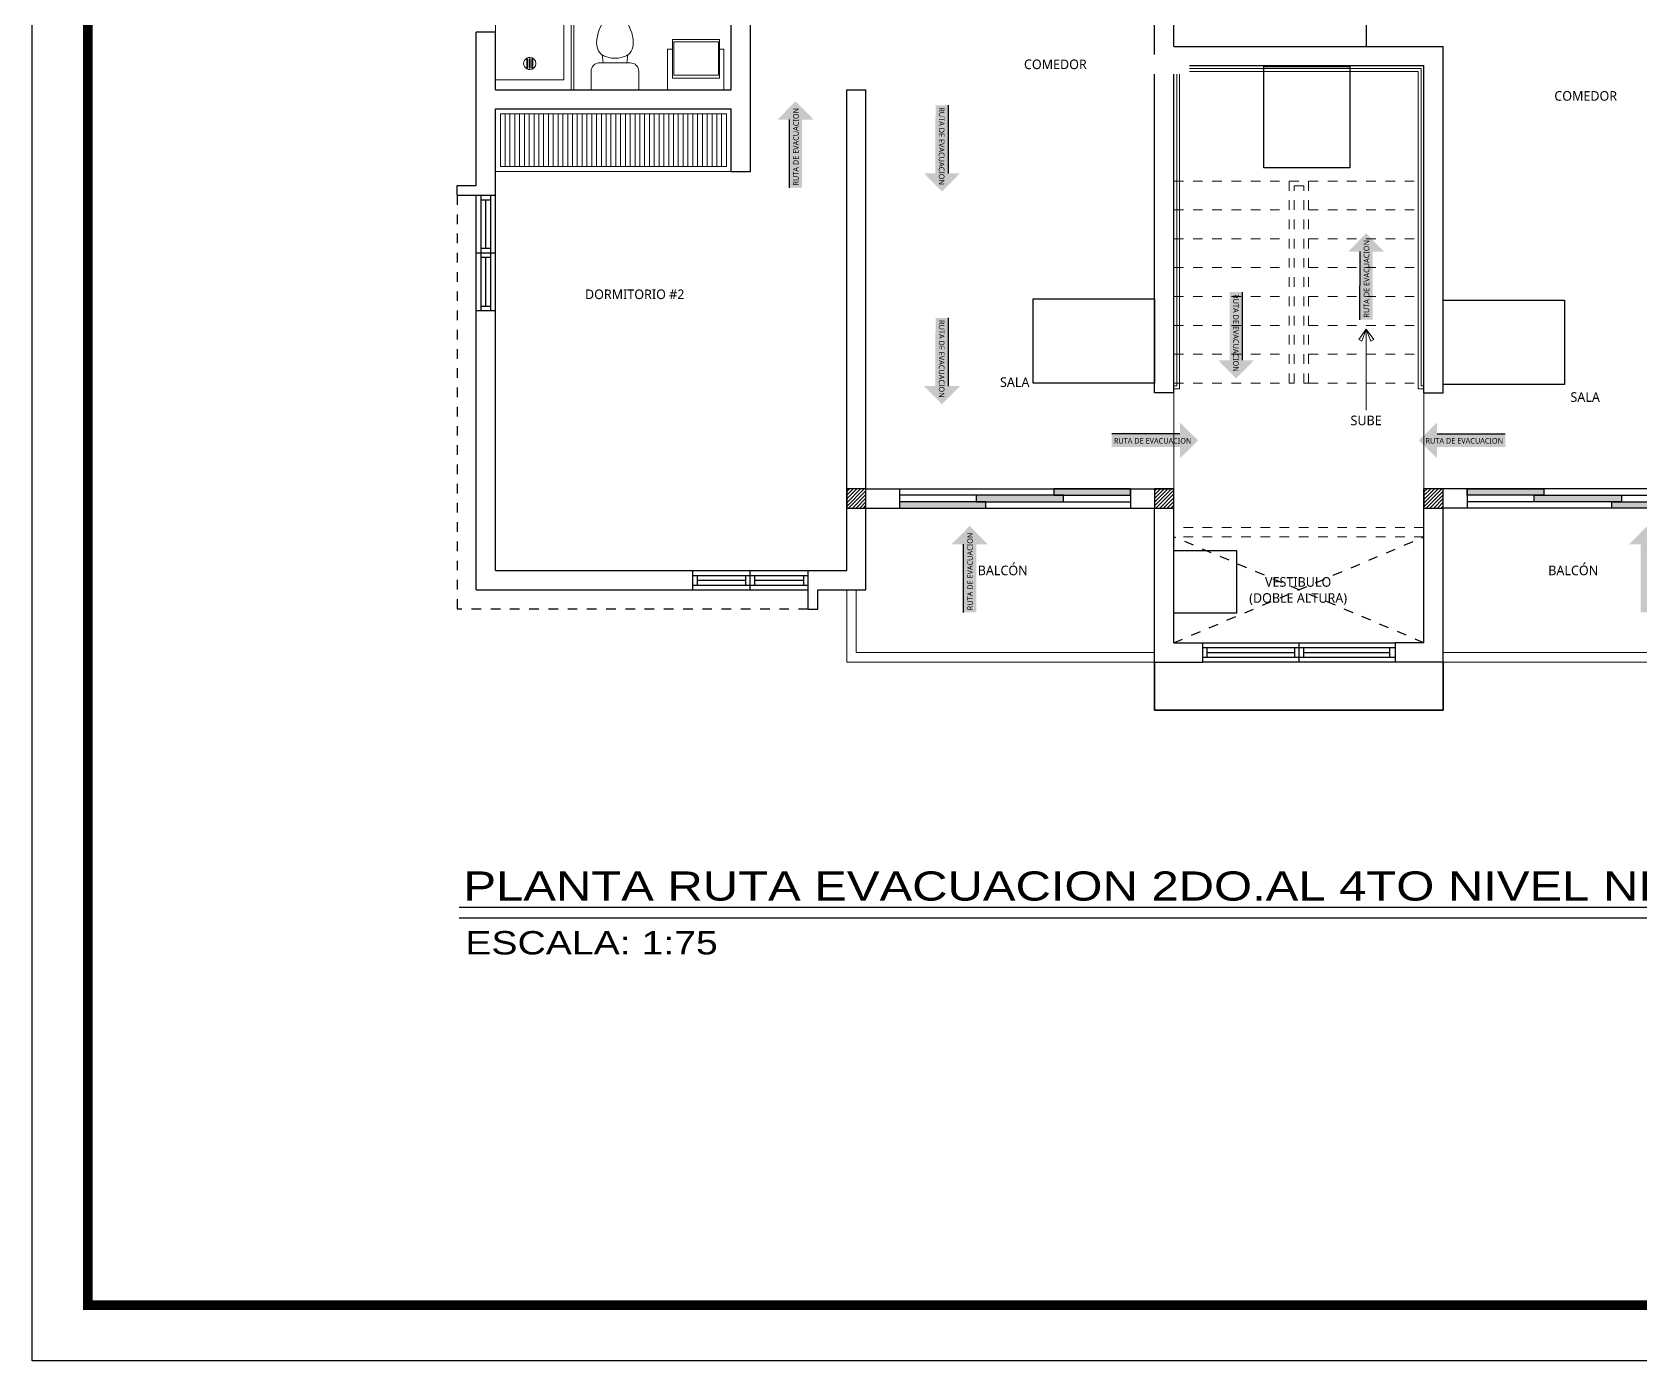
# Model space of a CAD drawing. Header units: feet. Extents: x 1019 to 2236, y -546 to 122.
# Drawn here: x 1054.27 to 1070.98, y -481.55 to -467.74 of the extents above; entities that cross this region are included whole.
import ezdxf

# ---------------------------------------------------------------- set-up
doc = ezdxf.new("R2010")
doc.units = ezdxf.units.FT
doc.header["$LTSCALE"] = 0.05
doc.header["$MEASUREMENT"] = 0
doc.linetypes.add('DASHED2', pattern=[0.375, 0.25, -0.125])
doc.linetypes.add('HIDDEN', pattern=[9.524999999999999, 6.35, -3.175])
for name, color, linetype, lineweight in [('A-GENM', 8, 'Continuous', 9), ('A-WALL', 7, 'Continuous', 25), ('closet', 8, 'Continuous', 5), ('COCINA', 8, 'Continuous', 25), ('escalera', 8, 'DASHED2', 0), ('FURN', 8, 'Continuous', 9), ('I-FURN', 8, 'Continuous', 0), ('MB', 8, 'Continuous', 20), ('P-SANR-FIXT', 8, 'Continuous', 9)]:
    doc.layers.add(name, color=color, linetype=linetype, lineweight=lineweight)
for name, color, linetype in [('columna', 9, 'Continuous'), ('MARCO', 1, 'Continuous'), ('PERT-VENT', 8, 'Continuous'), ('PISO', 8, 'Continuous'), ('SIMBOLOGIA', 6, 'Continuous'), ('Simbolos de evacuacion', 7, 'Continuous'), ('textos', 7, 'Continuous'), ('TEXXT', 2, 'Continuous'), ('TXT', 2, 'Continuous'), ('VUELO', 8, 'HIDDEN')]:
    doc.layers.add(name, color=color, linetype=linetype)
doc.styles.add('ads', font='trebuc.ttf', dxfattribs={"height": 0.14})
doc.styles.add('DAMIAN', font='arial.ttf', dxfattribs={"height": 0.12})
picture_1 = doc.add_image_def('image3.jpg', size_in_pixel=(500, 500))
picture_2 = doc.add_image_def('image2.jpg', size_in_pixel=(240, 283))
picture_3 = doc.add_image_def('image4.jpg', size_in_pixel=(269, 187))

# ---------------------------------------------------------------- blocks, each defined once
blk = doc.blocks.new('bath_sink_6127 - bath_sink_6127-V2-Nivel 1')
at = {"layer": 'I-FURN'}
for p, q in [((0.2932721242284484, 0.2973634196449613), (-0.1268150819034933, 0.2973634196449627)), ((-0.1268150819034933, 0.2973634196449627), (-0.1268150819034946, -0.289999999999918)), ((0.3948721242284947, 0.244197098343593), (-0.00517787577150471, 0.2441970983435943)), ((-0.005177875771504733, 0.2441970983435943), (-0.005177875771505523, -0.2447529016564045)), ((0.02540000000001694, -0.233573350081481), (0.02540000000001694, 0.2330175467686728)), ((0.02540000000001694, 0.2330175467686723), (0.3694721242284942, 0.2330175467686723)), ((0.2932721242284481, 0.2441970983435944), (0.2932721242284484, 0.2973634196449613)), ((0.3694721242284941, 0.2330175467686775), (0.3694721242284941, -0.2335733500814858)), ((0.3948721242284938, -0.2447529016564058), (0.3948721242284947, 0.244197098343593)), ((0.2932721242284472, -0.2899999999999167), (-0.1268150819034946, -0.2899999999999154)), ((-0.005177875771505523, -0.2447529016564045), (0.3948721242284938, -0.2447529016564058)), ((0.3694721242284942, -0.2335733500814807), (0.02540000000001696, -0.2335733500814807)), ((0.2932721242284472, -0.2899999999999167), (0.2932721242284473, -0.2447529016564057))]:
    blk.add_line(p, q, dxfattribs=at)
blk = doc.blocks.new('Toilet_-_Tank_-_3D_4840 - 17_ High_ Seat Not Visible-536545-Nivel 1')
at = {"layer": 'P-SANR-FIXT'}
for p, q in [((0.2476258363328864, 0.4889258363328838), (-0.2476258363328857, 0.4889258363328838)), ((-0.2476258363328857, 0.4889258363328838), (-0.2476258363328857, 0.2984499999999989)), ((0.2476258363328864, 0.2984499999999979), (0.2476258363328864, 0.4889258363328838)), ((-0.1587499999999996, 0.2095741636671119), (-0.1228227001383719, 0.2095741636671119)), ((-0.1228227001383719, 0.209574163667112), (-0.1323182423362183, 0.1269999999999984)), ((-0.1228227001383719, 0.209574163667112), (0.1228227001383716, 0.2095741636671112)), ((0.1323182423362183, 0.1269999999999985), (0.1228227001383717, 0.209574163667112)), ((0.1228227001383716, 0.2095741636671119), (0.1587500000000004, 0.2095741636671119))]:
    blk.add_line(p, q, dxfattribs=at)
for centre, radius, start, end in [((-0.1587499999999996, 0.2984499999999989), 0.08887583633288604, 179.9999999999996, 269.9999999999993), ((0.1587500000000005, 0.2984499999999978), 0.08887583633288583, 269.9999999999992, 359.9999999999994), ((-0.02331864923591017, 0.007910525712840958), 0.1673683974361928, 151.0596079578276, 182.709045809198), ((-0.08273453245117764, 0.04076452774261166), 0.09947412206910106, 119.8980596429818, 151.0596079578277), ((0.0004739876760373714, -0.1039508645836898), 0.2664058524199138, 90.10194035701348, 119.8980596429869), ((-0.0004739876760373714, -0.1039508645836898), 0.2664058524199137, 60.10194035701269, 89.89805964298655), ((0.0827345324511767, 0.04076452774261085), 0.09947412206910214, 28.9403920421724, 60.10194035701792), ((0.02331864923591057, 0.007910525712841026), 0.1673683974361924, 357.2909541908008, 28.9403920421724), ((0.2504921340931855, 0.02086643994664056), 0.4414855271105832, 182.7090458091983, 218.5058436468638), ((-0.2504921340931864, 0.0208664399466408), 0.4414855271105845, 321.4941563531354, 357.2909541908008), ((0.01132314851053924, -0.1694169915572533), 0.1358557053170789, 218.5058436468638, 265.2190295547949), ((-0.01132314851053903, -0.1694169915572534), 0.1358557053170788, 274.780970445204, 321.494156353135)]:
    blk.add_arc(centre, radius, start, end, dxfattribs=at)
blk = doc.blocks.new('A$C3D6C2CD6')
at = {"layer": 'P-SANR-FIXT'}
for p, q in [((-3.179984275902825e-07, 1.599999850618332), (0.7873996820015918, 1.599999850618275)), ((-3.179986265422485e-07, 0.1015998506180154), (-3.179983991685731e-07, 1.599999850618019)), ((0.7111996820015634, 1.599999850618076), (0.7111996820015634, 0.1015998506178164)), ((0.7873996820015918, -1.493819468123547e-07), (0.7873996820015918, 1.599999850618019)), ((0.8127996820016961, 1.599999850618076), (0.8127996820016392, -1.49382032077483e-07)), ((0.3238664269534297, 0.2274357925590493), (0.3238664269534297, 0.3166165075347465)), ((0.3327406119011584, 0.3166165075347749), (0.3327406119012153, 0.2274357925591346)), ((0.3511625895275756, 0.2274357925591062), (0.3511625895275188, 0.3166165075348317)), ((0.3600367744753612, 0.3166165075346612), (0.3600367744753044, 0.2274357925590209)), ((0.3784587521018352, 0.2274357925592483), (0.3784587521017784, 0.3166165075347465)), ((0.3873329370497913, 0.3166165075347465), (0.3873329370496776, 0.227435792559163)), ((0.7111996820015634, 0.1015998506178164), (-3.179986265422485e-07, 0.1015998506180154)), ((-3.179986265422485e-07, -1.493816910169699e-07), (0.787399682001535, -1.493817194386793e-07)), ((0.1237996820014473, -1.493822594511585e-07), (0.787399682001535, -1.49382231029449e-07)), ((0.8127996820016961, -1.493821457643207e-07), (0.787399682001535, -1.49382231029449e-07)), ((0.8127996820016392, -1.493818047038076e-07), (0.787399682001535, -1.493817194386793e-07))]:
    blk.add_line(p, q, dxfattribs=at)
for centre, radius, start, end in [((0.3555996820015253, 0.2720261500469974), 0.06350000000000014, 89.99999999999675, 269.9999999999968), ((0.3555996820015253, 0.2720261500469974), 0.06349999999999992, 89.99999999999675, 269.9999999999968), ((0.3555996820015253, 0.2720261500469974), 0.06350000000000013, 269.9999999999968, 89.99999999999675), ((0.3555996820015253, 0.2720261500469974), 0.06349999999999995, 269.9999999999968, 89.99999999999675), ((0.3283035194272657, 0.3166165075346612), 0.00443709247390396, 359.9999999999935, 179.9999999999919), ((0.3283035194272657, 0.227435792559163), 0.004437092473903958, 179.9999999999919, 359.9999999999935), ((0.3555996820016389, 0.316616507534718), 0.00443709247390396, 359.9999999999935, 179.9999999999919), ((0.3555996820014684, 0.227435792559163), 0.004437092473903963, 179.9999999999919, 359.9999999999935), ((0.3828958445757848, 0.3166165075347749), 0.004437092473903962, 359.9999999999935, 179.9999999999919), ((0.3828958445757848, 0.2274357925592199), 0.004437092473903967, 179.9999999999919, 359.9999999999935)]:
    blk.add_arc(centre, radius, start, end, dxfattribs=at)
blk = doc.blocks.new('A$C6DF15AF1')
for points in [[(1.602687803210188, 0.1333333402945414), (2.399999964192546, 0.1333333402942856), (2.399999964192546, 0.2000000069610053), (1.602687803210301, 0.2000000069611474)], [(-3.580731799956993e-08, 6.960846121728537e-09), (0.8955299393409177, 6.961215603951132e-09), (0.8955299393408609, 0.06666667362782164), (-3.580731799956993e-08, 0.06666667362756584)], [(0.7955299393407813, 0.06666667362787848), (1.702687803210267, 0.0666666736277648), (1.702687803210324, 0.1333333402944561), (0.7955299393407813, 0.1333333402944845)]]:
    blk.add_hatch(color=256).paths.add_polyline_path(points)
at = {"layer": 'PERT-VENT', "extrusion": (-6.288880677460709e-16, -1.940366471243193e-15, -1)}
for points in [[(-1.602687803210188, 0.1333333402945414), (-2.399999964192546, 0.1333333402942856), (-2.399999964192546, 0.2000000069610053), (-1.602687803210301, 0.2000000069611474)], [(3.580731799956993e-08, 6.960846121728537e-09), (-0.8955299393409177, 6.961215603951132e-09), (-0.8955299393408609, 0.06666667362782164), (3.580731799956993e-08, 0.06666667362756584)], [(-0.7955299393407813, 0.06666667362787848), (-1.702687803210267, 0.0666666736277648), (-1.702687803210324, 0.1333333402944561), (-0.7955299393407813, 0.1333333402944845)]]:
    blk.add_lwpolyline(points, close=True, dxfattribs=at)
at = {"layer": 'PISO'}
for p, q in [((-3.580743168640765e-08, 0.2000000069620285), (2.399999964192546, 0.2000000069610053)), ((-3.580737484298879e-08, 6.960846121728537e-09), (2.399999964192659, 6.962011411815183e-09))]:
    blk.add_line(p, q, dxfattribs=at)
at = {"layer": 'PISO', "extrusion": (-6.288880677460709e-16, -1.940366471243193e-15, -1)}
for p, q in [((0.7955299393407813, 0.1333333402944845), (-3.580731799956993e-08, 0.1333333402942856)), ((1.702687803210267, 0.0666666736277648), (2.399999964192602, 0.0666666736277648))]:
    blk.add_line(p, q, dxfattribs=at)
blk = doc.blocks.new('A$C074D4DC8')
at = {"layer": 'FURN'}
blk.add_line((0.04179159278999123, 0.3423982901362592), (0.04179159278999123, -0.1979072966273634), dxfattribs=at)
for points in [[(0.04179159278999123, 0.3423982901362592), (-0.008358318557998243, 0.2735358332681586), (0.01171339351278675, 0.2615090605877981), (0.04179159278999123, 0.3423982901362592)], [(0.04179159278999123, 0.3423982901362592), (0.09194150413798069, 0.2735358332681586), (0.0718697920671957, 0.2615090605877981), (0.04179159278999123, 0.3423982901362592)]]:
    blk.add_lwpolyline(points, dxfattribs=at)
blk = doc.blocks.new('A$C78C8556F')
at = {"layer": 'PERT-VENT', "extrusion": (-2.366591124771848e-12, 8.947716500358402e-16, -1)}
for p, q in [((3.738375369266578e-07, 0.2000000000506361), (2.000000373837537, 0.200000000050693)), ((1.000000373837537, 0.200000000049954), (1.000000373837594, 4.982325663149823e-11)), ((3.738375653483672e-07, 0.1500000000506816), (2.000000373837366, 0.1500000000507669)), ((3.738375369266578e-07, 0.05000000005063043), (2.00000037383748, 0.05000000005065885)), ((2.000000373837395, 5.067590791441035e-11), (3.738374800832389e-07, 5.073275133327115e-11)), ((0.04666704050416115, 0.1000000000506134), (0.9533337071708559, 0.1000000000497607)), ((0.9533337071710264, 0.1500000000497437), (0.9533337071709127, 0.05000000004957883)), ((1.046667040504133, 0.1500000000496868), (1.04666704050419, 0.05000000004989147)), ((1.046667040504275, 0.1000000000495618), (1.946169447620974, 0.1000000000506134)), ((1.946169447620946, 0.05000000005063043), (1.946169447620974, 0.1500000000507384))]:
    blk.add_line(p, q, dxfattribs=at)
at = {"layer": 'PERT-VENT'}
blk.add_line((0.04666704050416115, 0.0500000000507157), (0.04666704050421799, 0.1500000000505111), dxfattribs=at)
blk = doc.blocks.new('A$C72735B25')
at = {"layer": 'PERT-VENT', "extrusion": (-1.278784469221317e-17, -1.317132383339921e-15, -1)}
for p, q in [((5.542845258332818e-07, -1.311699406869593e-07), (5.542842984596064e-07, 1.203204261639257)), ((0.05000055428459405, -1.311699406869593e-07), (0.0500005542845372, 1.203204261639257)), ((0.1500005542847305, -1.311699406869593e-07), (0.1500005542845599, 1.203204261639257)), ((0.2000005542845713, -1.311699406869593e-07), (0.2000005542844008, 1.203204261639257)), ((0.1000005542845486, 0.6482687319012257), (0.1000005542844917, 1.149373335422865)), ((0.2000005542845145, 0.6016020652346015), (5.542846963635384e-07, 0.6016020652346015)), ((0.1500005542846168, 0.6482687319013394), (0.05000055428465089, 0.6482687319012257)), ((0.1500005542846736, 0.5549353985679772), (0.05000055428465089, 0.5549353985680909)), ((0.1000005542846054, 0.04987092830617712), (0.1000005542845486, 0.5549353985680909)), ((0.05000055428436667, 0.04987092830629081), (0.1500005542848442, 0.04987092830617712))]:
    blk.add_line(p, q, dxfattribs=at)
at = {"layer": 'PERT-VENT', "extrusion": (-1.278784469221317e-17, 1.317132383339921e-15, -1)}
blk.add_line((0.05000055428436667, 1.153333202162912), (0.1500005542848442, 1.153333202163026), dxfattribs=at)
blk = doc.blocks.new('A$C012446DC')
at = {"layer": 'PISO'}
h = blk.add_hatch(dxfattribs=at)
h.set_pattern_fill('ANSI31', color=256, scale=0.008571428573519295, angle=180)
h.set_pattern_definition([(225, (206536.0643219097, 1154820.960067714), (0.01924340597841342, -0.01924340597841342), [])])
h.paths.add_polyline_path([(6.844697054475546e-06, 8.124141004373087e-07), (0.2000068446968726, 8.124141004373087e-07), (0.2000068446968726, 0.2000008124142596), (6.844697054475546e-06, 0.2000008124142596)])
at = {"layer": 'columna'}
blk.add_lwpolyline([(0.2000068446968726, 0.2000008124143733), (6.844697054475546e-06, 0.2000008124143733), (6.844697054475546e-06, 8.124143278109841e-07), (0.2000068446968726, 8.124143278109841e-07)], close=True, dxfattribs=at)
blk = doc.blocks.new('A$C387E0859')
for p in [(-7.919898450836627e-06, 8.699999400665433), (3.199992080101481, 8.699999400665433), (-7.919898450836627e-06, -5.993346121613286e-07), (3.199992080101481, -5.993344984744908e-07), (5.999992080101435, -5.993351805955172e-07), (9.19999208010131, -5.993346121613286e-07)]:
    blk.add_blockref('A$C012446DC', p)

msp = doc.modelspace()

# ---------------------------------------------------------------- hatches: boundary and pattern name
at = {"layer": 'closet'}
h = msp.add_hatch(dxfattribs=at)
h.set_pattern_fill('ANSI31', color=256, scale=0.4, angle=45, style=0)
h.set_pattern_definition([(90, (1059.138281257906, -469.1383547860754), (-0.05, 6.938893903907228e-18), [])])
h.paths.add_polyline_path([(1059.138281257906, -469.1383547860754), (1061.488281257906, -469.1383547860754), (1061.488281257906, -468.5883547860756), (1059.138281257906, -468.5883547860756)])
at = {"layer": 'Simbolos de evacuacion'}
h = msp.add_hatch(color=94, dxfattribs=at)
h.paths.add_polyline_path([(1062.274331086794, -468.6484203446847), (1062.393295219811, -468.6484305824812), (1062.206847446051, -468.4583213700088), (1062.020366954277, -468.6483984890794), (1062.139331087294, -468.648408726876), (1062.139270097472, -469.3571160282478), (1062.274270096972, -469.3571276460564)])
h.paths.add_polyline_path([(1062.166459763113, -469.3496440750396), (1062.16652948103, -468.5395154978157), (1062.254973004494, -468.5395231090744), (1062.254903286577, -469.3496516862985)], flags=24)
h = msp.add_hatch(color=94, dxfattribs=at)
h.paths.add_polyline_path([(1063.661315825533, -469.2079824151966), (1063.542351692516, -469.2079721774001), (1063.728799466276, -469.3980813898725), (1063.915279958051, -469.2080042708019), (1063.796315825033, -469.2079940330053), (1063.796376814854, -468.4992867316334), (1063.661376815354, -468.4992751138249)])
h.paths.add_polyline_path([(1063.769187149214, -468.5067586848417), (1063.769117431297, -469.3168872620656), (1063.680673907833, -469.3168796508069), (1063.68074362575, -468.5067510735828)], flags=24)
h = msp.add_hatch(color=94, dxfattribs=at)
h.paths.add_polyline_path([(1068.205179134765, -470.0217325808515), (1068.324143267782, -470.0217428186481), (1068.137695494022, -469.8316336061757), (1067.951215002248, -470.0217107252462), (1068.070179135265, -470.0217209630428), (1068.070118145444, -470.7304282644147), (1068.205118144944, -470.7304398822233)])
h.paths.add_polyline_path([(1068.097307811084, -470.7229563112065), (1068.097377529001, -469.9128277339825), (1068.185821052466, -469.9128353452413), (1068.185751334548, -470.7229639224653)], flags=24)
h = msp.add_hatch(color=94, dxfattribs=at)
h.paths.add_polyline_path([(1066.718780669658, -471.1504518265538), (1066.599816536641, -471.1504415887572), (1066.786264310401, -471.3405508012296), (1066.972744802175, -471.150473682159), (1066.853780669158, -471.1504634443625), (1066.853841658979, -470.4417561429906), (1066.718841659479, -470.441744525182)])
h.paths.add_polyline_path([(1066.826651993339, -470.4492280961988), (1066.826582275422, -471.2593566734228), (1066.738138751958, -471.259349062164), (1066.738208469875, -470.4492204849399)], flags=24)
h = msp.add_hatch(color=94, dxfattribs=at)
h.paths.add_polyline_path([(1063.661315825533, -471.4195596507262), (1063.542351692516, -471.4195494129297), (1063.728799466276, -471.6096586254021), (1063.915279958051, -471.4195815063315), (1063.796315825033, -471.4195712685349), (1063.796376814854, -470.710863967163), (1063.661376815354, -470.7108523493545)])
h.paths.add_polyline_path([(1063.769187149214, -470.7183359203713), (1063.769117431297, -471.5284644975952), (1063.680673907833, -471.5284568863365), (1063.68074362575, -470.7183283091124)], flags=24)
h = msp.add_hatch(color=94, dxfattribs=at)
h.paths.add_polyline_path([(1066.201589011929, -472.0521427002742), (1066.201578774132, -472.1711068332912), (1066.391687986605, -471.9846590595316), (1066.201610867534, -471.7981785677568), (1066.201600629737, -471.9171427007741), (1065.492893328365, -471.917081710953), (1065.492881710557, -472.052081710453)])
h.paths.add_polyline_path([(1065.500365281574, -471.9442713765933), (1066.310493858798, -471.9443410945105), (1066.310486247539, -472.0327846179746), (1065.500357670315, -472.0327149000573)], flags=24)
h = msp.add_hatch(color=94, dxfattribs=at)
h.paths.add_polyline_path([(1068.874974999232, -472.0521427002742), (1068.874985237028, -472.1711068332912), (1068.684876024556, -471.9846590595316), (1068.874953143626, -471.7981785677568), (1068.874963381423, -471.9171427007741), (1069.583670682795, -471.917081710953), (1069.583682300604, -472.052081710453)])
h.paths.add_polyline_path([(1069.576198729587, -471.9442713765933), (1068.766070152363, -471.9443410945105), (1068.766077763622, -472.0327846179746), (1069.576206340846, -472.0327149000573)], flags=24)
h = msp.add_hatch(color=94, dxfattribs=at)
h.paths.add_polyline_path([(1064.084244594434, -473.0633564693169), (1064.203208727452, -473.0633667071135), (1064.016760953692, -472.8732574946411), (1063.830280461917, -473.0633346137117), (1063.949244594934, -473.0633448515082), (1063.949183605113, -473.7720521528801), (1064.084183604613, -473.7720637706887)])
h.paths.add_polyline_path([(1063.976373270754, -473.7645801996719), (1063.976442988671, -472.9544516224479), (1064.064886512135, -472.9544592337067), (1064.064816794218, -473.7645878109308)], flags=24)
h = msp.add_hatch(color=94, dxfattribs=at)
h.paths.add_polyline_path([(1070.992319416726, -473.0633564693169), (1070.873355283709, -473.0633667071135), (1071.059803057469, -472.8732574946411), (1071.246283549243, -473.0633346137117), (1071.127319416226, -473.0633448515082), (1071.127380406047, -473.7720521528801), (1070.992380406547, -473.7720637706887)])
h.paths.add_polyline_path([(1071.100190740407, -473.7645801996719), (1071.10012102249, -472.9544516224479), (1071.011677499026, -472.9544592337067), (1071.011747216943, -473.7645878109308)], flags=24)

# ---------------------------------------------------------------- linework, layer by layer
at = {"layer": 'A-GENM'}
for p, q in [((1068.938281257906, -467.8883547860758), (1068.938281257906, -467.8883547860758)), ((1062.738281257906, -474.2883547860756), (1062.738281257906, -473.5383547860756)), ((1062.838281257906, -474.1883547860756), (1062.838281257906, -473.5383547860756)), ((1065.938281257906, -474.1883547860756), (1062.838281257906, -474.1883547860756)), ((1068.938281257906, -474.1883547860755), (1072.038281257906, -474.1883547860756)), ((1065.938281257906, -474.2883547860756), (1062.738281257906, -474.2883547860756)), ((1068.938281257906, -474.2883547860755), (1072.138281257906, -474.2883547860756))]:
    msp.add_line(p, q, dxfattribs=at)
at = {"layer": 'A-WALL'}
for p, q in [((1066.138281257906, -467.8883547860758), (1066.138281257906, -462.3883547860755)), ((1065.938281257906, -471.4883547860757), (1065.938281257906, -463.9883547860755)), ((1061.538281257906, -468.3383547860756), (1061.538281257906, -467.5383547860756)), ((1061.738281257906, -469.1883547860755), (1061.738281257906, -467.5383547860756)), ((1058.888281257906, -469.3348068507667), (1058.888281257906, -467.7399569824803)), ((1059.088281257906, -468.3383547860756), (1059.088281257906, -467.7399569824803)), ((1066.138281257906, -467.8883547860758), (1068.938281257906, -467.8883547860758)), ((1068.938281257906, -471.4883547860757), (1068.938281257906, -467.8883547860758)), ((1066.138281257906, -471.4883547860757), (1066.138281257906, -468.0883547860757)), ((1066.138281257906, -471.4883547860757), (1066.138281257906, -468.0883547860757)), ((1066.138281257906, -468.0883547860757), (1068.738281257906, -468.0883547860757)), ((1068.738281257906, -471.4883547860757), (1068.738281257906, -468.0883547860757)), ((1059.088281257906, -468.3383547860756), (1061.538281257906, -468.3383547860756)), ((1062.738281257906, -473.3383547860756), (1062.738281257906, -468.3383547860756)), ((1062.738281257906, -468.3383547860756), (1062.938281257906, -468.3383547860756)), ((1062.938281257906, -472.4883547860757), (1062.938281257906, -468.3383547860756)), ((1059.088281257906, -469.4348068507667), (1059.088281257906, -468.5383547860756)), ((1059.088281257906, -468.5383547860756), (1061.538281257906, -468.5383547860756)), ((1061.538281257906, -469.1883547860755), (1061.538281257906, -468.5383547860756)), ((1061.538281257906, -469.1883547860755), (1061.738281257906, -469.1883547860755)), ((1058.688281257906, -469.4348068507667), (1058.688281257906, -469.3348068507667)), ((1058.888281257906, -473.5383547860755), (1058.888281257906, -470.6380112435759)), ((1059.088281257906, -473.3383547860755), (1059.088281257906, -470.6380112435759)), ((1066.138281257906, -471.4883547860757), (1065.938281257906, -471.4883547860757)), ((1068.738281257906, -471.4883547860757), (1068.938281257906, -471.4883547860757)), ((1062.938281257906, -472.4883547860757), (1063.288281257906, -472.4883547860757)), ((1063.288281257906, -472.4883547860757), (1063.288281257906, -472.6883547860756)), ((1065.688281257906, -472.4883547860757), (1066.138281257906, -472.4883547860757)), ((1065.688281257906, -472.4883547860757), (1065.688281257906, -472.6883547860757)), ((1066.138281257906, -474.0883547860756), (1066.138281257906, -472.4883547860757)), ((1069.188281257906, -472.4883547860757), (1068.738281257906, -472.4883547860757)), ((1068.738281257906, -474.0883547860756), (1068.738281257906, -472.4883547860757)), ((1069.188281257906, -472.4883547860757), (1069.188281257906, -472.6883547860757)), ((1062.938281257906, -473.5383547860756), (1062.938281257906, -472.6883547860756)), ((1062.938281257906, -472.6883547860756), (1063.288281257906, -472.6883547860756)), ((1065.688281257906, -472.6883547860757), (1065.938281257906, -472.6883547860757)), ((1065.938281257906, -474.2883547860756), (1065.938281257906, -472.6883547860757)), ((1069.188281257906, -472.6883547860757), (1068.938281257905, -472.6883547860757)), ((1068.938281257906, -474.2883547860755), (1068.938281257905, -472.6883547860757)), ((1059.088281257906, -473.3383547860755), (1061.135076865098, -473.3383547860756)), ((1062.338281257907, -473.3383547860756), (1062.738281257906, -473.3383547860756)), ((1058.888281257906, -473.5383547860755), (1061.135076865098, -473.5383547860755)), ((1062.438281257907, -473.5383547860756), (1062.938281257906, -473.5383547860756)), ((1062.338281257907, -473.7383547860755), (1062.438281257907, -473.7383547860755)), ((1066.138281257906, -474.0883547860756), (1066.438281257906, -474.0883547860756)), ((1066.438281257906, -474.0883547860756), (1066.438281257906, -474.2883547860755)), ((1068.738281257906, -474.0883547860756), (1068.438281257906, -474.0883547860756)), ((1068.438281257906, -474.0883547860756), (1068.438281257906, -474.2883547860756)), ((1065.938281257906, -474.2883547860756), (1066.438281257906, -474.2883547860755)), ((1068.938281257906, -474.2883547860755), (1068.438281257906, -474.2883547860756))]:
    msp.add_line(p, q, dxfattribs=at)
at = {"layer": 'A-WALL', "extrusion": (-1.278784469221317e-17, -1.317132383339921e-15, -1)}
for p, q in [((1059.088281257906, -467.7399569824803), (1058.888281257906, -467.7399569824803)), ((1058.688281257906, -469.3348068507668), (1058.888281257906, -469.3348068507667)), ((1058.688281257906, -469.4348068507668), (1059.088281257906, -469.4348068507667))]:
    msp.add_line(p, q, dxfattribs=at)
at = {"layer": 'A-WALL', "extrusion": (-6.288880677460718e-16, -1.933232606393945e-15, -1)}
for p, q in [((1061.135076865098, -473.3383547860758), (1061.135076865098, -473.5383547860758)), ((1062.338281257907, -473.7383547860755), (1062.338281257907, -473.3383547860756)), ((1062.438281257907, -473.7383547860755), (1062.438281257907, -473.5383547860756))]:
    msp.add_line(p, q, dxfattribs=at)
at = {"layer": 'closet'}
for p, q in [((1066.168281257906, -471.4183547860757), (1066.168281257906, -468.1183547860758)), ((1066.168281257906, -468.1183547860758), (1068.708281257906, -468.1183547860757)), ((1066.198281257906, -471.4483547860758), (1066.198281257906, -468.1483547860757)), ((1066.198281257906, -468.1483547860757), (1068.678281257906, -468.1483547860757)), ((1068.678281257906, -471.4483547860758), (1068.678281257906, -468.1483547860757)), ((1068.708281257906, -471.4183547860757), (1068.708281257906, -468.1183547860757)), ((1059.088281257906, -469.1883547860755), (1061.538281257906, -469.1883547860755)), ((1066.168281257906, -471.4183547860757), (1066.138281257906, -471.4183547860757)), ((1066.198281257906, -471.4483547860758), (1066.138281257906, -471.4483547860758)), ((1066.138281257906, -471.4883547860757), (1066.138281257906, -472.4883547860757)), ((1068.678281257906, -471.4483547860758), (1068.738281257906, -471.4483547860758)), ((1068.708281257906, -471.4183547860757), (1068.738281257906, -471.4183547860757)), ((1068.738281257906, -471.4883547860757), (1068.738281257906, -472.4883547860757))]:
    msp.add_line(p, q, dxfattribs=at)
msp.add_lwpolyline([(1059.138281257906, -469.1383547860754), (1061.488281257906, -469.1383547860754), (1061.488281257906, -468.5883547860756), (1059.138281257906, -468.5883547860756)], close=True, dxfattribs=at)
at = {"layer": 'COCINA'}
msp.add_line((1068.138281257906, -467.2883547860757), (1068.138281257906, -467.8883547860758), dxfattribs=at)
at = {"layer": 'escalera'}
for p, q in [((1066.138281257906, -469.2883547860757), (1067.338281257906, -469.2883547860756)), ((1067.338281257906, -471.3883547860758), (1067.338281257906, -469.2883547860756)), ((1067.338281257906, -469.2883547860756), (1067.538281257906, -469.2883547860756)), ((1067.388281257906, -471.3883547860758), (1067.388281257906, -469.3383547860757)), ((1067.388281257906, -469.3383547860757), (1067.488281257906, -469.3383547860757)), ((1067.488281257906, -471.3883547860758), (1067.488281257906, -469.3383547860757)), ((1067.538281257906, -469.2883547860756), (1068.738281257906, -469.2883547860756)), ((1067.538281257906, -471.3883547860758), (1067.538281257906, -469.2883547860756)), ((1066.138281257906, -469.5883547860757), (1067.338281257906, -469.5883547860757)), ((1067.538281257906, -469.5883547860757), (1068.738281257906, -469.5883547860757)), ((1066.138281257906, -469.8883547860758), (1067.338281257906, -469.8883547860758)), ((1067.538281257906, -469.8883547860758), (1068.738281257906, -469.8883547860756)), ((1066.138281257906, -470.1883547860757), (1067.338281257906, -470.1883547860757)), ((1067.538281257906, -470.1883547860757), (1068.738281257906, -470.1883547860757)), ((1066.138281257906, -470.4883547860758), (1067.338281257906, -470.4883547860757)), ((1067.538281257906, -470.4883547860757), (1068.738281257906, -470.4883547860757)), ((1066.138281257906, -470.7883547860757), (1067.338281257906, -470.7883547860757)), ((1067.538281257906, -470.7883547860757), (1068.738281257906, -470.7883547860757)), ((1066.138281257906, -471.0883547860758), (1067.338281257906, -471.0883547860758)), ((1067.538281257906, -471.0883547860758), (1068.738281257906, -471.0883547860757)), ((1066.138281257906, -471.3883547860758), (1067.338281257906, -471.3883547860758)), ((1067.338281257906, -471.3883547860758), (1067.388281257906, -471.3883547860758)), ((1067.488281257906, -471.3883547860758), (1067.538281257906, -471.3883547860758)), ((1067.538281257906, -471.3883547860758), (1068.738281257906, -471.3883547860758)), ((1068.738281257906, -472.8883547860756), (1066.138281257906, -472.8883547860755)), ((1068.738281257906, -472.9883547860757), (1066.138281257906, -472.9883547860755))]:
    msp.add_line(p, q, dxfattribs=at)
at = {"layer": 'MARCO'}
msp.add_lwpolyline([(1054.271971476397, -425.5511489238701), (1140.276271476397, -425.5511489238701), (1140.276271476397, -481.5539489238701), (1054.271971476397, -481.5539489238701)], close=True, dxfattribs=at)
at = {"layer": 'MARCO', "const_width": 0.100005}
msp.add_lwpolyline([(1130.71249921794, -426.1298869346789), (1054.850709487206, -426.1298869346789), (1054.850709487206, -480.9752109130612), (1130.71249921794, -480.9752109130612)], close=True, dxfattribs=at)
at = {"layer": 'MB', "lineweight": 35, "extrusion": (-2.367830459082805e-12, 8.947716500357897e-16, -1)}
for q in [(1065.938281257906, -474.2883547860755), (1068.93828200558, -474.7883547860756)]:
    msp.add_line((1065.938281257906, -474.7883547860755), q, dxfattribs=at)
at = {"layer": 'MB', "lineweight": 35, "extrusion": (2.367830459082805e-12, 8.947716500357897e-16, -1)}
msp.add_line((1068.938282005581, -474.7883547860755), (1068.938282005581, -474.2883547860755), dxfattribs=at)
at = {"layer": 'SIMBOLOGIA', "color": 94, "linetype": 'Continuous'}
for p, q in [((1063.796315825033, -469.2079940330052), (1063.796376814854, -468.4992867316334)), ((1062.139331087294, -468.6484087268761), (1062.139270097472, -469.3571160282478)), ((1068.070179135265, -470.0217209630429), (1068.070118145444, -470.7304282644147)), ((1066.853780669158, -471.1504634443623), (1066.853841658979, -470.4417561429906)), ((1063.796315825033, -471.4195712685348), (1063.796376814854, -470.710863967163)), ((1066.201600629737, -471.9171427007741, -0.7020750988392246), (1065.492893328365, -471.917081710953, -0.7020750988392246)), ((1068.874963381423, -471.9171427007741, -0.7020750988392246), (1069.583670682795, -471.917081710953, -0.7020750988392246)), ((1063.949244594934, -473.0633448515084, -0.7020750988392246), (1063.949183605113, -473.7720521528801, -0.7020750988392246))]:
    msp.add_line(p, q, dxfattribs=at)
at = {"layer": 'TEXXT', "color": 4}
msp.add_line((1058.710751997982, -476.8383185562075), (1075.596798359982, -476.8383185562075), dxfattribs=at)
at = {"layer": 'TEXXT', "color": 3}
msp.add_line((1058.710751997982, -476.947386282186), (1075.720493820696, -476.947386282186), dxfattribs=at)
at = {"layer": 'VUELO', "ltscale": 0.02}
for p, q in [((1058.688281257906, -469.4348068507667), (1058.688281257906, -473.7383547860755)), ((1066.138281257906, -474.0883547860756), (1068.738281257906, -472.9883547860757)), ((1068.738281257906, -474.0883547860756), (1066.138281257906, -472.9883547860755)), ((1062.338281257907, -473.7383547860755), (1058.688281257906, -473.7383547860755))]:
    msp.add_line(p, q, dxfattribs=at)

# ---------------------------------------------------------------- block references
for name, p in [('A$C3D6C2CD6', (1059.088281575904, -468.3383546366937)), ('A$C6DF15AF1', (1063.288281257906, -472.6883547860756)), ('A$C78C8556F', (1066.438281257906, -474.2883547860755))]:
    msp.add_blockref(name, p)
at = {"xscale": -1}
msp.add_blockref('A$C6DF15AF1', (1071.588281257906, -472.6883547860756), dxfattribs=at)
at = {"rotation": 270}
msp.add_blockref('A$C72735B25', (1061.135075887698, -473.338354231791), dxfattribs=at)
at = {"layer": 'FURN', "xscale": 1.5625, "yscale": 1.5625, "zscale": 1.5625}
msp.add_blockref('A$C074D4DC8', (1068.072981894171, -471.3621642003405), dxfattribs=at)
at = {"layer": 'I-FURN', "rotation": 90}
msp.add_blockref('bath_sink_6127 - bath_sink_6127-V2-Nivel 1', (1061.172894858785, -468.2115397041721), dxfattribs=at)
at = {"layer": 'P-SANR-FIXT', "rotation": 179.9999999999976}
msp.add_blockref('Toilet_-_Tank_-_3D_4840 - 17_ High_ Seat Not Visible-536545-Nivel 1', (1060.329879409378, -467.8494289497427), dxfattribs=at)

# ---------------------------------------------------------------- texts
at = {"layer": 'textos', "color": 7, "style": 'DAMIAN', "width": 1.2}
for s, height, p in [('PLANTA RUTA EVACUACION 2DO.AL 4TO NIVEL NIVEL, BLOQUE A', 0.3034651725, (1058.755229787343, -476.7692718743968)), (' ESCALA: 1:75', 0.242772138, (1058.661017029534, -477.328683981103))]:
    msp.add_text(s, height=height, dxfattribs=at).set_placement(p)
at = {"layer": 'TXT', "char_height": 0.05815303645353656, "width": 15.61180492360937, "style": 'ads'}
for insert, attachment_point, rotation in [((1062.210682775976, -469.3351096216095, 0.702075098839082), 4, 89.99506924886079), ((1063.724964136351, -468.5212931382717, 0.702075098839082), 4, 269.9950692488608), ((1068.141530823948, -470.7084218577764, 0.702075098839082), 4, 89.99506924886079), ((1066.782428980476, -470.4637625496289, 0.702075098839082), 4, 269.9950692488608), ((1063.724964136351, -470.7328703738013, 0.702075098839082), 4, 269.9950692488608), ((1065.514899735004, -471.9884943894565), 4, 359.9950692488608), ((1069.561664276157, -471.9884943894565), 6, 0.004930751139213108), ((1064.020596283617, -473.7500457462418), 4, 89.99506924886079)]:
    msp.add_mtext('RUTA DE EVACUACION', dxfattribs=dict(at, insert=insert, attachment_point=attachment_point, rotation=rotation))
at = {"layer": 'TXT', "char_height": 0.1, "width": 2.687999999999999, "attachment_point": 2, "style": 'ads'}
for s, insert in [('SALA', (1064.48494652463, -471.328626169383)), ('SALA', (1070.413760043268, -471.4838309902468)), ('SUBE', (1068.136938106555, -471.7266230363882)), ('BALCÓN', (1064.360061028182, -473.2860047326291)), ('VESTIBULO\\P(DOBLE ALTURA)', (1067.430731148978, -473.4060160426018)), ('BALCÓN', (1070.290009628442, -473.2860047326283))]:
    msp.add_mtext(s, dxfattribs=dict(at, insert=insert))

# ---------------------------------------------------------------- pictures from other files: only their frames are drawn
at = {"layer": 'Simbolos de evacuacion'}
image = msp.add_image(picture_2, insert=(1067.073694479387, -469.1515813738285), size_in_units=(0.8937980331619036, 1.0539368474367448), dxfattribs=at)
image.dxf.flags = 7
image = msp.add_image(picture_3, insert=(1064.67689094757, -471.3902825317797), size_in_units=(1.2613910580104202, 0.8768777986912587), rotation=-2.8066837194139504e-14, dxfattribs=at)
image.dxf.flags = 7
image = msp.add_image(picture_3, insert=(1068.93828200558, -471.403932959795), size_in_units=(1.2613910580104202, 0.8768777986912587), rotation=-2.8066837194139504e-14, dxfattribs=at)
image.dxf.flags = 7
image = msp.add_image(picture_1, insert=(1066.13828200558, -473.7811443827069), size_in_units=(0.6508348028928594, 0.6508348028928594), dxfattribs=at)
image.dxf.flags = 7

# ---------------------------------------------------------------- next in the draw order: texts
at = {"layer": 'TXT', "char_height": 0.1, "width": 2.687999999999999, "attachment_point": 2, "style": 'ads', "bg_fill": 2}
for s, insert in [('COMEDOR', (1064.907256178143, -468.0244810600191)), ('COMEDOR', (1070.419528594637, -468.352905573493)), ('DORMITORIO #2', (1060.535001227952, -470.4154220929541))]:
    msp.add_mtext(s, dxfattribs=dict(at, insert=insert))

# ---------------------------------------------------------------- next in the draw order: linework, layer by layer
at = {"layer": 'A-WALL', "extrusion": (-1.278784469221317e-17, -1.317132383339921e-15, -1)}
msp.add_line((1059.088281257907, -470.6380112435759), (1058.888281257906, -470.6380112435759), dxfattribs=at)

# ---------------------------------------------------------------- next in the draw order: block references
for name, p in [('A$C387E0859', (1062.738282333108, -472.6883549991553)), ('A$C72735B25', (1058.888280703621, -470.6380111124059))]:
    msp.add_blockref(name, p)

doc.saveas('drawing.dxf')
